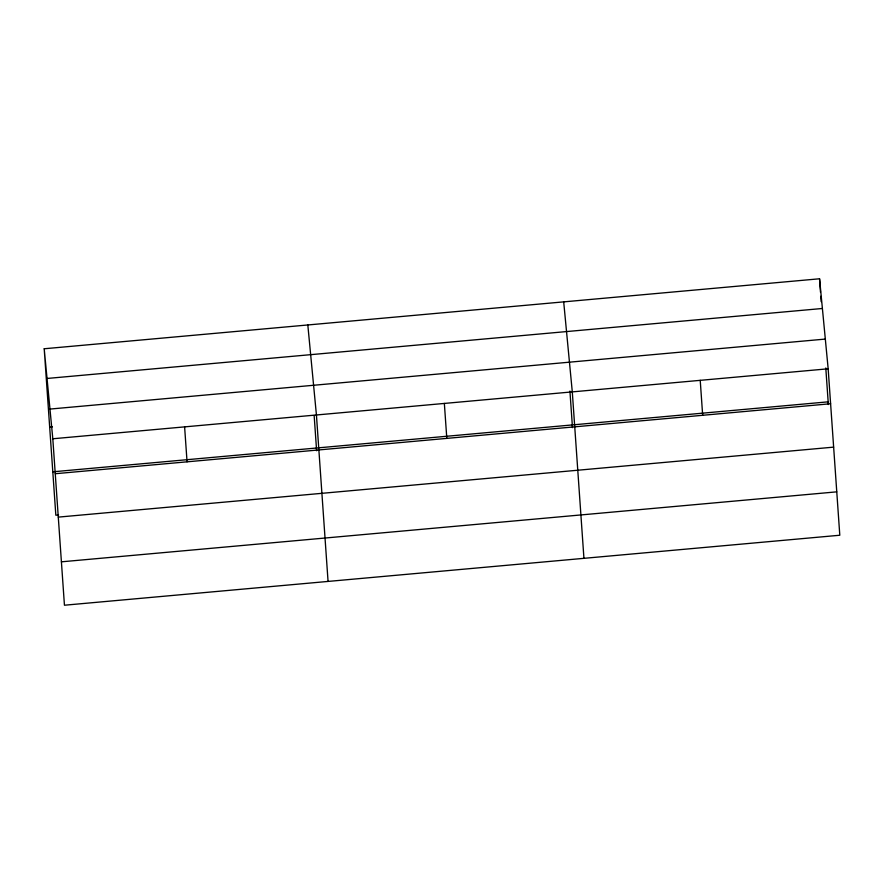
<?xml version="1.0" encoding="UTF-8"?>
<svg xmlns="http://www.w3.org/2000/svg" width="884" height="884" viewBox="0 0 884 884"><rect width="100%" height="100%" fill="white"/><g stroke="black" fill="none" stroke-linecap="round" stroke-linejoin="round"><path stroke-width="1.33" d="M44.2 348.76L819.556 278.78L828.164 368.794L839.8 535.24L64.444 605.22L52.808 438.773L44.2 348.76L55.836 515.206L58.587 514.963M47.04 378.462L822.396 308.483M49.968 409.071L825.324 339.08M49.681 427.105L52.421 426.861M52.808 438.773L828.164 368.794M52.808 471.813L828.164 401.833M55.25 473.725L830.606 403.745M58.278 517.118L833.634 447.138M61.405 561.826L836.761 491.847M563.694 301.875L572.291 391.877L583.937 558.334M307.82 324.969L316.428 414.972L328.063 581.429M819.556 278.78L820.496 292.228M820.783 296.262L821.159 301.632M825.789 367.965L828.352 404.552M700.227 380.33L702.669 415.292M569.926 391.059L572.478 427.646M444.354 403.424L446.807 438.387M314.151 415.513L316.616 450.741M184.612 426.873L187.054 461.824"/></g></svg>
